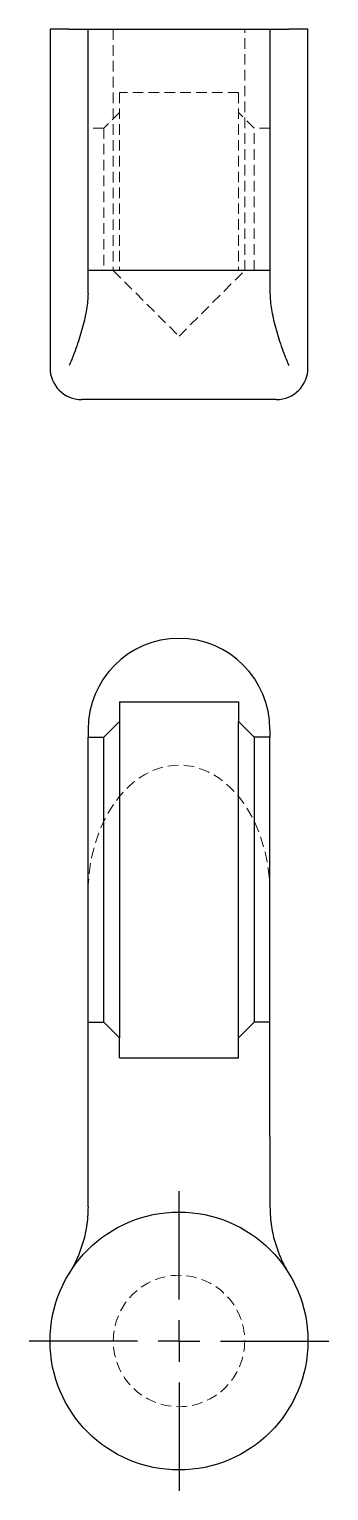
# Model space of a CAD drawing. Header units: millimetres. Extents: x 65 to 245, y 4 to 180.
# Drawn here: x 65 to 101, y 4.5 to 180.3 of the extents above.
import ezdxf

# ---------------------------------------------------------------- set-up
doc = ezdxf.new("R2010")
doc.units = ezdxf.units.MM
doc.linetypes.add('HIDDEN', pattern=[1.905, 1.27, -0.635])
doc.layers.add('10', color=7, linetype='Continuous')

# ---------------------------------------------------------------- blocks, each defined once
blk = doc.blocks.new('SW_CENTERMARKSYMBOL_0')
at = {"layer": '10', "color": 0}
for p, q in [((0, 5), (0, 18.01)), ((0, 0), (0, 2.5)), ((-5, 0), (-18.01, 0)), ((0, 0), (-2.5, 0)), ((0, 0), (0, -2.5)), ((0, 0), (2.5, 0)), ((5, 0), (18.01, 0)), ((0, -5), (0, -18.01))]:
    blk.add_line(p, q, dxfattribs=at)

msp = doc.modelspace()

# ---------------------------------------------------------------- linework, layer by layer
at = {"color": 7, "linetype": 'Continuous', "lineweight": 25}
for p, q in [((67.49, 180.26), (67.49, 139.54)), ((69.8, 180.26), (67.49, 180.26)), ((69.8, 180.26), (72.06, 180.26)), ((72.06, 160.51), (72.06, 180.26)), ((72.06, 180.26), (93.94, 180.26)), ((93.94, 180.26), (93.94, 160.51)), ((93.94, 180.26), (96.2, 180.26)), ((98.51, 180.26), (96.2, 180.26)), ((98.51, 139.54), (98.51, 180.26)), ((72.06, 151.24), (72.06, 160.51)), ((93.94, 160.51), (93.94, 151.24)), ((93.94, 151.24), (72.06, 151.24)), ((94.7, 135.74), (71.3, 135.74)), ((75.86, 99.39), (90.14, 99.39)), ((75.86, 99.39), (75.86, 97.01)), ((90.14, 99.39), (90.14, 97.01)), ((73.96, 95.11), (75.86, 97.01)), ((75.86, 97.01), (75.86, 58.95)), ((90.14, 97.01), (92.04, 95.11)), ((90.14, 58.95), (90.14, 97.01)), ((72.06, 96.06), (72.06, 95.11)), ((72.06, 95.11), (73.96, 95.11)), ((72.06, 60.85), (72.06, 95.11)), ((73.96, 60.85), (73.96, 95.11)), ((92.04, 95.11), (92.04, 60.85)), ((93.94, 95.11), (92.04, 95.11)), ((93.94, 96.06), (93.94, 95.11)), ((93.94, 60.85), (93.94, 95.11)), ((72.06, 60.85), (73.96, 60.85)), ((72.06, 47.11), (72.06, 60.85)), ((75.86, 58.95), (73.96, 60.85)), ((92.04, 60.85), (90.14, 58.95)), ((93.94, 60.85), (92.04, 60.85)), ((93.94, 47.11), (93.94, 60.85)), ((75.86, 56.57), (75.86, 58.95)), ((90.14, 56.57), (90.14, 58.95)), ((75.86, 56.57), (90.14, 56.57))]:
    msp.add_line(p, q, dxfattribs=at)
at = {"color": 7, "linetype": 'HIDDEN', "lineweight": 18}
for p, q in [((75.1, 180.26), (75.1, 151.24)), ((90.9, 151.24), (90.9, 180.26)), ((75.86, 172.65), (75.86, 151.24)), ((90.14, 172.65), (75.86, 172.65)), ((90.14, 172.65), (90.14, 151.24)), ((75.86, 170.27), (73.96, 168.37)), ((92.04, 168.37), (90.14, 170.27)), ((73.96, 168.37), (72.06, 168.37)), ((73.96, 168.37), (73.96, 151.24)), ((92.04, 151.24), (92.04, 168.37)), ((93.94, 168.37), (92.04, 168.37)), ((75.1, 151.24), (83, 143.35)), ((83, 143.35), (90.9, 151.24))]:
    msp.add_line(p, q, dxfattribs=at)
at = {"color": 7, "linetype": 'Continuous', "lineweight": 25}
msp.add_circle((83, 22.51), 15.51, dxfattribs=at)
at = {"color": 7, "linetype": 'HIDDEN', "lineweight": 18}
msp.add_circle((83, 22.51), 7.9, dxfattribs=at)
at = {"color": 7, "linetype": 'Continuous', "lineweight": 25}
for centre, radius, start, end in [((71.3, 139.54), 3.81, 180, 270), ((94.7, 139.54), 3.81, 270, 0), ((83, 96.06), 10.94, 0, 180)]:
    msp.add_arc(centre, radius, start, end, dxfattribs=at)
at = {"color": 7, "linetype": 'HIDDEN', "lineweight": 18}
msp.add_ellipse((83, 76.3), major_axis=(0, 15.47), ratio=0.707107, start_param=4.712389, end_param=7.853982, dxfattribs=at)
at = {"color": 7, "linetype": 'Continuous', "lineweight": 25}
for points, knots in [([(72.06, 148.48), (72.06, 148.93), (72.06, 149.31), (72.06, 149.99), (72.06, 150.28), (72.06, 150.63), (72.06, 150.74), (72.06, 150.92), (72.06, 151), (72.06, 151.18), (72.06, 151.24), (72.06, 151.24)], [0, 0, 0, 0, 0.25, 0.25, 0.5, 0.5, 0.625, 0.625, 0.75, 0.75, 1, 1, 1, 1]), ([(93.94, 151.24), (93.94, 151.24), (93.94, 151.18), (93.94, 150.94), (93.94, 150.76), (93.94, 150.41), (93.94, 150.27), (93.94, 149.98), (93.94, 149.83), (93.94, 149.32), (93.94, 148.93), (93.94, 148.48)], [0, 0, 0, 0, 0.25, 0.25, 0.5, 0.5, 0.625, 0.625, 0.75, 0.75, 1, 1, 1, 1]), ([(72.06, 148.48), (72.06, 147.9), (71.99, 147.25), (71.77, 145.9), (71.61, 145.18), (71.21, 143.7), (70.97, 142.93), (70.57, 141.78), (70.43, 141.39), (70.2, 140.8), (70.12, 140.61), (69.96, 140.22), (69.88, 140.02), (69.8, 139.83)], [0, 0, 0, 0, 0.25, 0.25, 0.5, 0.5, 0.75, 0.75, 0.875, 0.875, 0.9375, 0.9375, 1, 1, 1, 1]), ([(93.94, 148.48), (93.94, 147.9), (94.01, 147.25), (94.23, 145.9), (94.39, 145.18), (94.79, 143.7), (95.03, 142.93), (95.43, 141.78), (95.57, 141.39), (95.8, 140.8), (95.88, 140.61), (96.04, 140.22), (96.12, 140.02), (96.2, 139.83)], [0, 0, 0, 0, 0.25, 0.25, 0.5, 0.5, 0.75, 0.75, 0.875, 0.875, 0.9375, 0.9375, 1, 1, 1, 1]), ([(72.06, 38.63), (72.06, 39.25), (72.06, 39.9), (72.06, 41.23), (72.06, 41.92), (72.06, 42.99), (72.06, 43.36), (72.06, 44.1), (72.06, 44.47), (72.06, 45.59), (72.06, 46.35), (72.06, 47.11)], [0, 0, 0, 0, 0.25, 0.25, 0.5, 0.5, 0.625, 0.625, 0.75, 0.75, 1, 1, 1, 1]), ([(93.94, 47.11), (93.94, 46.35), (93.94, 45.6), (93.94, 44.12), (93.94, 43.39), (93.94, 42.31), (93.94, 41.95), (93.94, 41.25), (93.94, 40.91), (93.94, 39.9), (93.94, 39.25), (93.94, 38.63)], [0, 0, 0, 0, 0.25, 0.25, 0.5, 0.5, 0.625, 0.625, 0.75, 0.75, 1, 1, 1, 1]), ([(72.06, 38.63), (72.06, 37.8), (71.99, 37.03), (71.77, 35.57), (71.61, 34.88), (71.21, 33.57), (70.97, 32.95), (70.57, 32.05), (70.43, 31.76), (70.2, 31.34), (70.12, 31.2), (69.96, 30.92), (69.88, 30.78), (69.8, 30.64)], [0, 0, 0, 0, 0.25, 0.25, 0.5, 0.5, 0.75, 0.75, 0.875, 0.875, 0.9375, 0.9375, 1, 1, 1, 1]), ([(93.94, 38.63), (93.94, 37.8), (94.01, 37.03), (94.23, 35.57), (94.39, 34.88), (94.79, 33.57), (95.03, 32.95), (95.43, 32.05), (95.57, 31.76), (95.8, 31.34), (95.88, 31.2), (96.04, 30.92), (96.12, 30.78), (96.2, 30.64)], [0, 0, 0, 0, 0.25, 0.25, 0.5, 0.5, 0.75, 0.75, 0.875, 0.875, 0.9375, 0.9375, 1, 1, 1, 1])]:
    msp.add_open_spline(points, degree=3, knots=knots, dxfattribs=at)

# ---------------------------------------------------------------- block references
at = {"layer": '10'}
msp.add_blockref('SW_CENTERMARKSYMBOL_0', (83, 22.51), dxfattribs=at)

doc.saveas('drawing.dxf')
